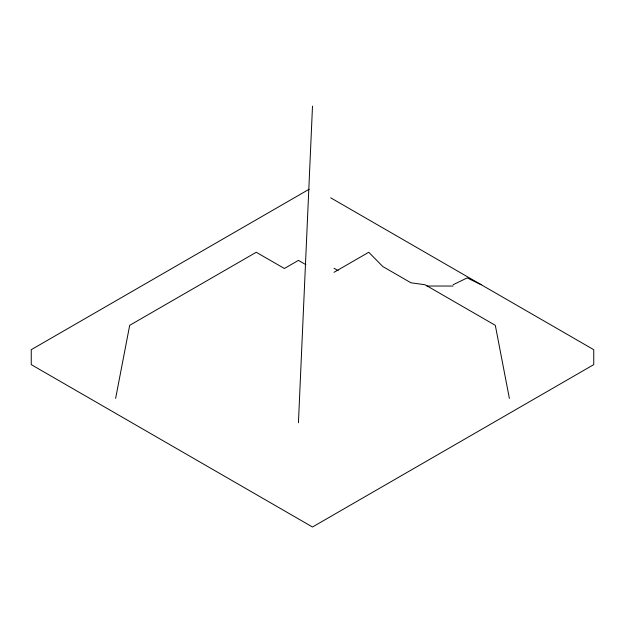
<?xml version="1.0" encoding="UTF-8"?>
<svg xmlns="http://www.w3.org/2000/svg" width="625" height="625" viewBox="0 0 625 625"><rect width="100%" height="100%" fill="white"/><g stroke="black" fill="none" stroke-linecap="round" stroke-linejoin="round"><path stroke-width="0.94" d="M298.438 422.758L312.5 106.117M115.625 398.398L129.688 325.328L256.25 252.258L284.375 268.5L298.438 260.375L305.883 264.68M309.188 189.219L31.25 349.688L31.25 364.625L312.5 527.008L593.75 364.625L593.75 349.688L330.695 197.812M334.008 272.32L368.75 252.258L382.812 266.547L410.938 282.789L425 284.734L495.312 325.328L509.375 398.398M453.125 284.734L467.188 277.914L481.25 284.734M426.938 286.031L453.125 286.031M334.008 268.25L338.141 270.641"/></g></svg>
